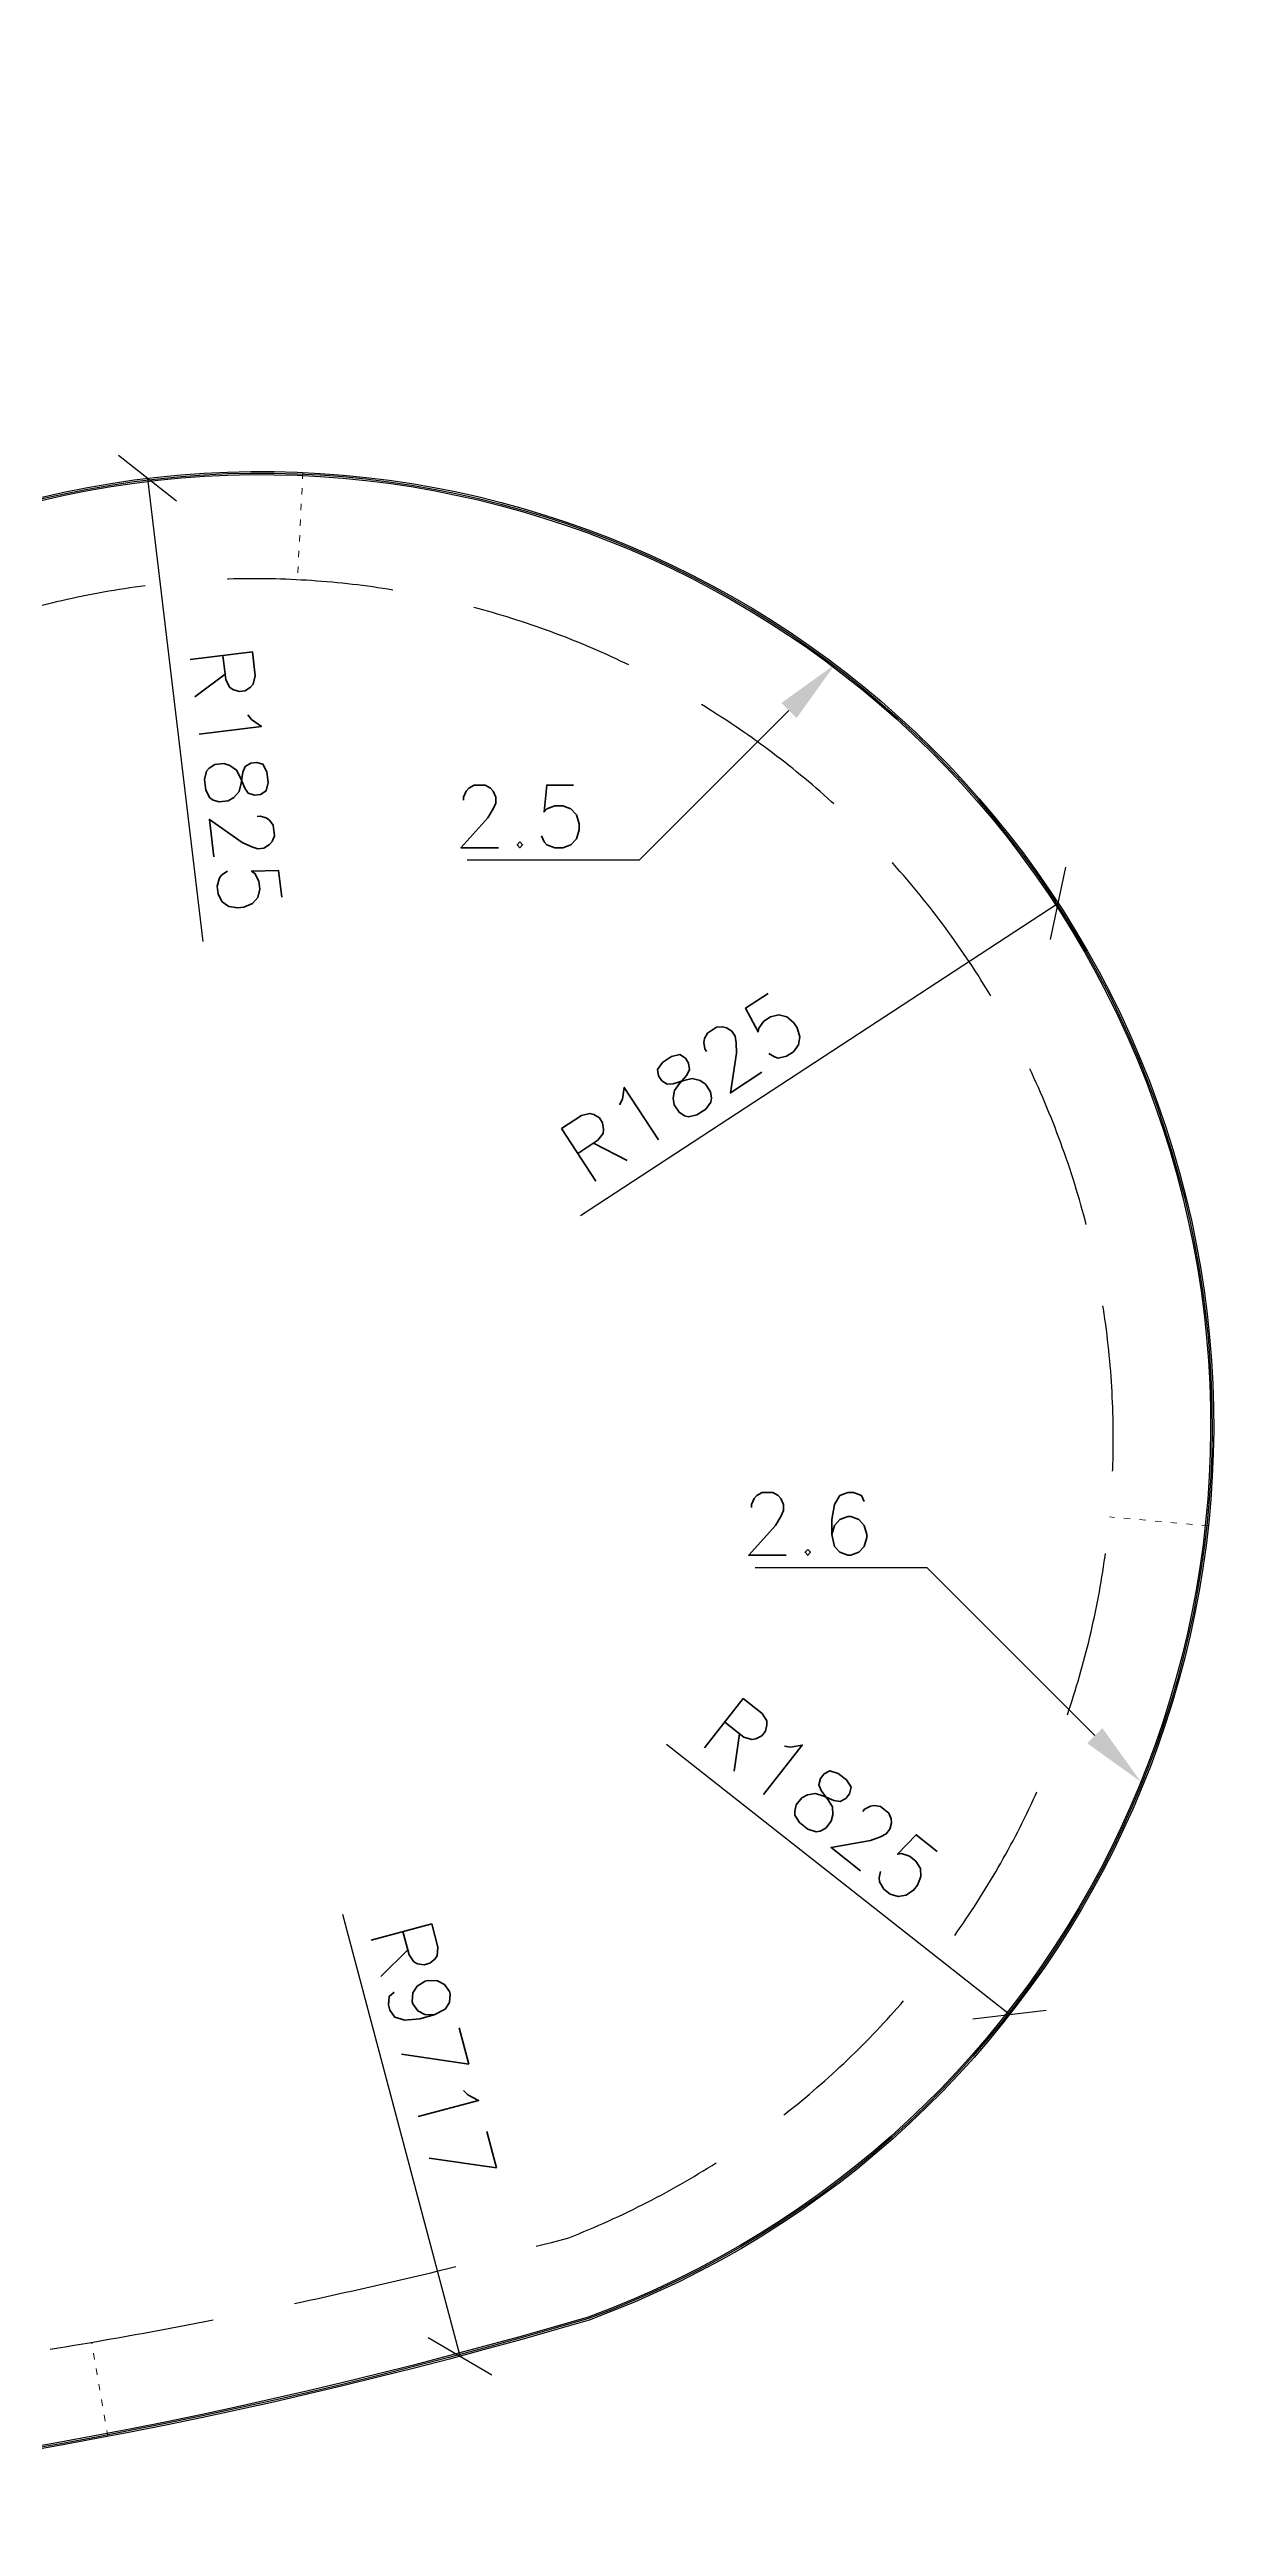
# Model space of a CAD drawing. Header units: millimetres. Extents: x 5046 to 47046, y -5997 to 25762.
# Drawn here: x 40541 to 42771, y 16045 to 20788 of the extents above; entities that cross this region are included whole.
import ezdxf
from ezdxf import colors
from ezdxf.entities.mleader import LeaderData, LeaderLine
from ezdxf.math import Vec2, Vec3

# ---------------------------------------------------------------- set-up
doc = ezdxf.new("R2010")
doc.units = ezdxf.units.MM
doc.linetypes.add('ACAD_ISO03W100', pattern=[30, 12, -18])
doc.linetypes.add('HIDDEN2', pattern=[4.7625, 3.175, -1.5875])
doc.layers.get('0').update_dxf_attribs({"lineweight": 0})
doc.layers.get('Defpoints').update_dxf_attribs({"lineweight": 0})
doc.layers.add('DIM', color=3, linetype='Continuous', lineweight=0)
doc.layers.add('Przerywana', color=230, linetype='ACAD_ISO03W100', lineweight=0)
doc.layers.add('L_KS1 550', color=40, linetype='Continuous')
doc.layers.add('L_KS_inderside', color=40, linetype='HIDDEN2')
doc.styles.add('Skala 1-50', font='simplex.shx', dxfattribs={"height": 120})
doc.dimstyles.new('Skala 1-50', dxfattribs={"dimtxt": 12, "dimasz": 100, "dimexe": 12.5, "dimexo": 0.625, "dimgap": 40, "dimtad": 1, "dimdec": 0, "dimtxsty": 'Skala 1-50', "dimblk": 'OBLIQUE', "dimcen": 2.5, "dimadec": 0, "dimazin": 0, "dimtfac": 1, "dimtdec": 0, "dimtmove": 0, "dimatfit": 3, "dimldrblk": 'OBLIQUE', "dimfxl": 100, "dimfxlon": 1, "dimarcsym": 0})

# ---------------------------------------------------------------- blocks, each defined once
blk = doc.blocks.new('_Oblique')
at = {"color": 0, "linetype": 'ByBlock', "lineweight": -2}
blk.add_line((-0.5, -0.5), (0.5, 0.5), dxfattribs=at)
blk = doc.blocks.new('*D528')
at = {"layer": 'Defpoints', "color": 0}
for p in [(38831.1, 25762.1), (41327, 16371.2)]:
    blk.add_point(p, dxfattribs=at)
at = {"layer": 'DIM', "color": 0, "lineweight": -2}
blk.add_line((41327, 16371.2), (41102.4, 17216.6), dxfattribs=at)
at = {"layer": 'DIM', "color": 0, "linetype": 'ByBlock', "lineweight": -2, "xscale": 100, "yscale": 100, "zscale": 100, "rotation": 284.8839053581912}
blk.add_blockref('_Oblique', (41327, 16371.2), dxfattribs=at)
at = {"layer": 'DIM', "color": 0, "insert": (41276.1, 16952.3), "char_height": 120, "attachment_point": 5, "rotation": 284.8839, "style": 'Skala 1-50'}
blk.add_mtext('R9717', dxfattribs=at)
blk = doc.blocks.new('*D529')
at = {"layer": 'Defpoints', "color": 0}
for p in [(40945.1, 18153.9), (42379.8, 17025.3)]:
    blk.add_point(p, dxfattribs=at)
at = {"layer": 'DIM', "color": 0, "lineweight": -2}
blk.add_line((42379.8, 17025.3), (41722.8, 17542.1), dxfattribs=at)
at = {"layer": 'DIM', "color": 0, "linetype": 'ByBlock', "lineweight": -2, "xscale": 100, "yscale": 100, "zscale": 100, "rotation": 321.8085130118816}
blk.add_blockref('_Oblique', (42379.8, 17025.3), dxfattribs=at)
at = {"layer": 'DIM', "color": 0, "insert": (42020.4, 17435.2), "char_height": 120, "attachment_point": 5, "rotation": 321.8085, "style": 'Skala 1-50'}
blk.add_mtext('R1825', dxfattribs=at)
blk = doc.blocks.new('*D530')
at = {"layer": 'Defpoints', "color": 0}
for p in [(42473, 19152.7), (40945.1, 18153.9)]:
    blk.add_point(p, dxfattribs=at)
at = {"layer": 'DIM', "color": 0, "lineweight": -2}
blk.add_line((42473, 19152.7), (41557.9, 18554.5), dxfattribs=at)
at = {"layer": 'DIM', "color": 0, "linetype": 'ByBlock', "lineweight": -2, "xscale": 100, "yscale": 100, "zscale": 100, "rotation": 33.17486627822165}
blk.add_blockref('_Oblique', (42473, 19152.7), dxfattribs=at)
at = {"layer": 'DIM', "color": 0, "insert": (41754.2, 18802.3), "char_height": 120, "attachment_point": 5, "rotation": 33.1749, "style": 'Skala 1-50'}
blk.add_mtext('R1825', dxfattribs=at)
blk = doc.blocks.new('*D531')
at = {"layer": 'Defpoints', "color": 0}
for p in [(40728.5, 19966.4), (40945.1, 18153.9)]:
    blk.add_point(p, dxfattribs=at)
at = {"layer": 'DIM', "color": 0, "lineweight": -2}
blk.add_line((40728.5, 19966.4), (40834.4, 19080), dxfattribs=at)
at = {"layer": 'DIM', "color": 0, "linetype": 'ByBlock', "lineweight": -2, "xscale": 100, "yscale": 100, "zscale": 100, "rotation": 96.8159418541481}
blk.add_blockref('_Oblique', (40728.5, 19966.4), dxfattribs=at)
at = {"layer": 'DIM', "color": 0, "insert": (40898.1, 19389.7), "char_height": 120, "attachment_point": 5, "rotation": 276.8159, "style": 'Skala 1-50'}
blk.add_mtext('R1825', dxfattribs=at)

msp = doc.modelspace()

# ---------------------------------------------------------------- linework, layer by layer
at = {"layer": 'L_KS1 550'}
for points in [[(30731.3, 20164.3, -0.07029), (34265.3, 20436.5, -0.054756), (36783.6, 19984.9, 0.153371), (40345.2, 19877.9, -0.991515), (41574.3, 16440.4, -0.114467), (37190.3, 16184.7)], [(30732, 20161.3, -0.070289), (34265.1, 20433.5, -0.054754), (36782.7, 19982, 0.153372), (40346.1, 19875, -0.991512), (41573.4, 16443.3, -0.114465), (37190.8, 16187.7)], [(30732.6, 20158.4, -0.070289), (34264.9, 20430.5, -0.054752), (36781.7, 19979.2, 0.153373), (40347, 19872.2, -0.99151), (41572.5, 16446.1, -0.114462), (37191.3, 16190.6)]]:
    msp.add_lwpolyline(points, format="xyb", dxfattribs=at)
at = {"layer": 'L_KS_inderside', "ltscale": 100}
msp.add_lwpolyline([(30774.5, 19969, -0.070266), (34251.4, 20237, -0.047512), (36728.6, 19811.3, 0.158317), (40404.8, 19686.9, -0.976329), (41535.2, 16597.9, -0.105898), (37222.3, 16382.1, -0.105898)], format="xyb", dxfattribs=at)
at = {"layer": 'Przerywana'}
for p, q in [((41025.8, 19977.5), (41015.5, 19771.9)), ((42760.3, 17960.8), (42571.3, 17978.2)), ((40652.3, 16217.3), (40621.3, 16397.7))]:
    msp.add_line(p, q, dxfattribs=at)

# ---------------------------------------------------------------- dimensions: what is measured, and where the dimension line sits
at = {"layer": 'DIM'}
for center, mpoint, picture, middle in [((38831.1, 25762.1), (41327, 16371.2), '*D528', (41179.4, 16926.6)), ((40945.1, 18153.9), (40728.5, 19966.4), '*D531', (40798.8, 19377.8)), ((40945.1, 18153.9), (42473, 19152.7), '*D530', (41809, 18718.6)), ((40945.1, 18153.9), (42379.8, 17025.3), '*D529', (41958.6, 17356.6))]:
    dim = msp.add_radius_dim(center=center, mpoint=mpoint, dimstyle='Skala 1-50', dxfattribs=at)
    dim.commit()
    dim.dimension.update_dxf_attribs({"geometry": picture, "text_midpoint": middle, "dimtype": 164})

# ---------------------------------------------------------------- leaders
ml = msp.add_multileader_mtext('Standard', dxfattribs=at)
ml.set_content('2.5', style='Skala 1-50')
ml.set_leader_properties()
ml.build(insert=Vec2(0, 0))
ml.multileader.update_dxf_attribs({"has_text_frame": 1, "text_left_attachment_type": 5, "text_right_attachment_type": 5, "dogleg_length": 50, "arrow_head_size": 125})
ctx = ml.context
ctx.base_point, ctx.char_height, ctx.arrow_head_size, ctx.landing_gap_size, ctx.plane_origin = Vec3(41269, 19235.3), 120, 125, 50, Vec3(42045.5, 19610.4)
ctx.left_attachment, ctx.right_attachment, ctx.text_align_type = 5, 5, 2
notes = []
notes.append((ctx, [(0, (1, 1, 0), (41670.4, 19235.3), (-1, 0), 50, [(0, [(42045.5, 19610.4)], 0, [])])]))
ctx.mtext.insert, ctx.mtext.alignment, ctx.mtext.flow_direction = Vec3(41570.4, 19379.3), 3, 5
ml = msp.add_multileader_mtext('Standard', dxfattribs=at)
ml.set_content('2.6', style='Skala 1-50')
ml.set_leader_properties()
ml.build(insert=Vec2(0, 0))
ml.multileader.update_dxf_attribs({"has_text_frame": 1, "text_left_attachment_type": 5, "text_right_attachment_type": 5, "dogleg_length": 50, "arrow_head_size": 125})
ctx = ml.context
ctx.base_point, ctx.char_height, ctx.arrow_head_size, ctx.landing_gap_size, ctx.plane_origin = Vec3(41826, 17880.6), 120, 125, 50, Vec3(42631.4, 17470.9)
ctx.left_attachment, ctx.right_attachment, ctx.text_align_type = 5, 5, 2
notes.append((ctx, [(0, (1, 1, 0), (42221.7, 17880.6), (-1, 0), 50, [(0, [(42631.4, 17470.9)], 0, [])])]))
ctx.mtext.insert, ctx.mtext.alignment, ctx.mtext.flow_direction = Vec3(42121.7, 18024.6), 3, 5
for ctx, leaders in notes:
    for number, flags, end, landing, length, lines in leaders:
        leader = LeaderData()
        leader.index, (leader.has_last_leader_line, leader.has_dogleg_vector, leader.attachment_direction) = number, flags
        leader.last_leader_point, leader.dogleg_vector, leader.dogleg_length = Vec3(end), Vec3(landing), length
        for number, points, colour, breaks in lines:
            line = LeaderLine()
            line.index, line.vertices, line.color, line.breaks = number, Vec3.list(points), colors.encode_raw_color(colour), breaks
            leader.lines.append(line)
        ctx.leaders.append(leader)

doc.saveas('drawing.dxf')
